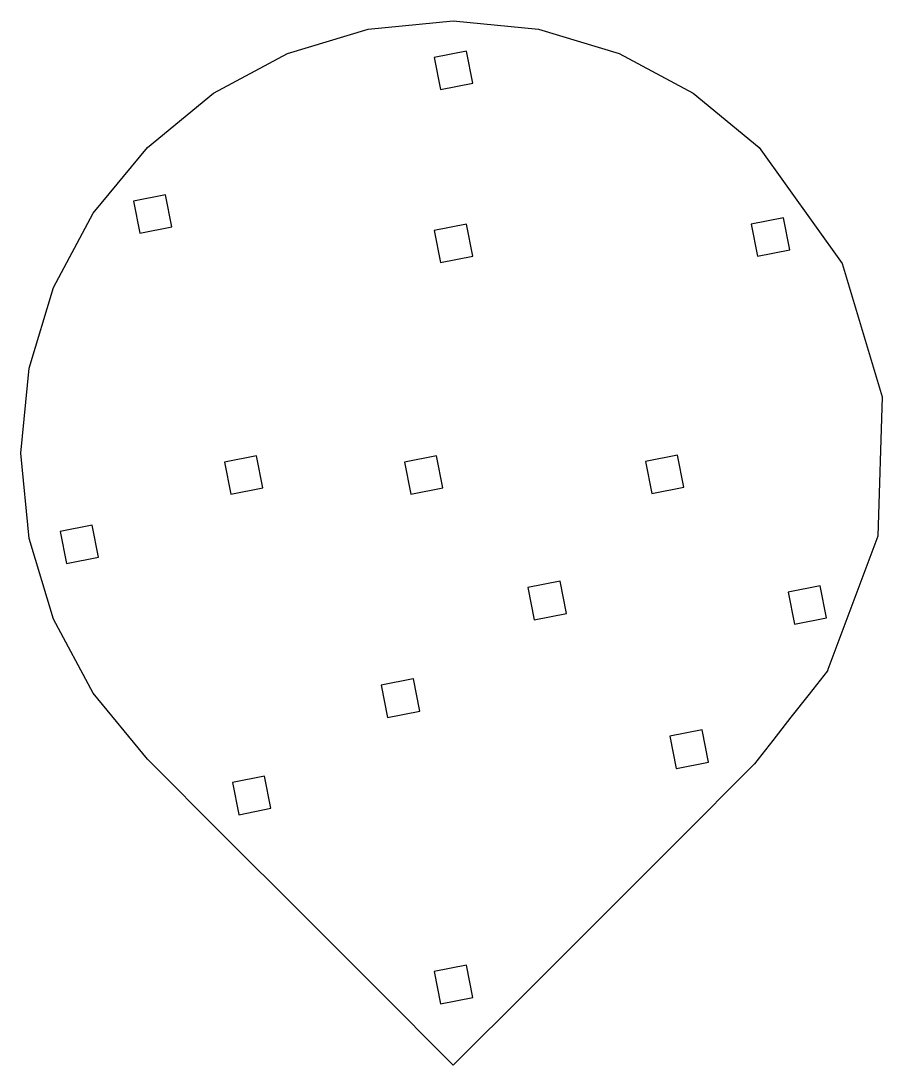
# Model space of a CAD drawing. Extents: x 0 to 2.27, y -2.75 to 0.
import ezdxf

# ---------------------------------------------------------------- set-up
doc = ezdxf.new("R2010")
doc.units = 0
doc.layers.add('LAYER_1', color=7, linetype='CONTINUOUS')

# ---------------------------------------------------------------- blocks, each defined once
blk = doc.blocks.new('BLOCK_2')
at = {"layer": 'LAYER_1', "color": 106}
for points in [[(1.1747, -0.08), (1.0901, -0.0967), (1.1068, -0.1813), (1.1068, -0.1813), (1.1915, -0.1646), (1.1747, -0.08), (1.1747, -0.08), (1.1747, -0.08)], [(0.3814, -0.4585), (0.2968, -0.4752), (0.3135, -0.5599), (0.3136, -0.5599), (0.3982, -0.5432), (0.3815, -0.4585), (0.3814, -0.4585), (0.3814, -0.4585)], [(2.0107, -0.5195), (1.926, -0.5362), (1.9427, -0.6209), (1.9428, -0.6209), (2.0274, -0.6042), (2.0107, -0.5195), (2.0107, -0.5195), (2.0107, -0.5195)], [(1.1747, -0.5357), (1.0901, -0.5524), (1.1068, -0.6371), (1.1068, -0.6371), (1.1915, -0.6204), (1.1747, -0.5357), (1.1747, -0.5357), (1.1747, -0.5357)], [(0.6215, -1.1469), (0.5369, -1.1636), (0.5536, -1.2483), (0.5537, -1.2483), (0.6383, -1.2316), (0.6216, -1.1469), (0.6215, -1.1469), (0.6215, -1.1469)], [(1.096, -1.1469), (1.0113, -1.1636), (1.0281, -1.2483), (1.0281, -1.2483), (1.1127, -1.2316), (1.096, -1.1469), (1.096, -1.1469), (1.096, -1.1469)], [(1.7316, -1.1451), (1.6469, -1.1618), (1.6637, -1.2464), (1.6637, -1.2464), (1.7483, -1.2297), (1.7316, -1.1451), (1.7316, -1.1451), (1.7316, -1.1451)], [(0.1878, -1.3298), (0.1032, -1.3465), (0.1199, -1.4311), (0.1199, -1.4311), (0.2045, -1.4144), (0.1878, -1.3298), (0.1878, -1.3298), (0.1878, -1.3298)], [(1.4218, -1.4779), (1.3371, -1.4946), (1.3539, -1.5792), (1.3539, -1.5793), (1.4385, -1.5625), (1.4218, -1.4779), (1.4218, -1.4779), (1.4218, -1.4779)], [(2.1079, -1.49), (2.0233, -1.5067), (2.04, -1.5913), (2.0401, -1.5914), (2.1247, -1.5747), (2.108, -1.49), (2.1079, -1.49), (2.1079, -1.49)], [(1.0349, -1.7355), (0.9503, -1.7522), (0.967, -1.8368), (0.9671, -1.8368), (1.0517, -1.8201), (1.035, -1.7355), (1.0349, -1.7355), (1.0349, -1.7355)], [(1.7964, -1.87), (1.7117, -1.8867), (1.7284, -1.9713), (1.7285, -1.9713), (1.8131, -1.9546), (1.7964, -1.87), (1.7964, -1.87), (1.7964, -1.87)], [(0.6423, -1.992), (0.5577, -2.0087), (0.5744, -2.0933), (0.5744, -2.0934), (0.6591, -2.0766), (0.6423, -1.992), (0.6423, -1.992), (0.6423, -1.992)], [(1.1747, -2.4905), (1.0901, -2.5072), (1.1068, -2.5919), (1.1068, -2.5919), (1.1915, -2.5752), (1.1747, -2.4905), (1.1747, -2.4905), (1.1747, -2.4905)]]:
    blk.add_lwpolyline(points, dxfattribs=at)

msp = doc.modelspace()

# ---------------------------------------------------------------- linework, layer by layer
at = {"layer": 'LAYER_1', "color": 223}
msp.add_lwpolyline([(0.3336, -1.9471), (0.1907, -1.7732), (0.0861, -1.5775), (0.0219, -1.3649), (0, -1.1404), (0.0219, -0.9159), (0.0861, -0.7033), (0.1907, -0.5075), (0.3336, -0.3336), (0.5076, -0.1907), (0.7033, -0.0861), (0.9159, -0.0219), (1.1404, 0), (1.3649, -0.0219), (1.5775, -0.0861), (1.7732, -0.1907), (1.9471, -0.3336), (2.1655, -0.6398), (2.2712, -0.9916), (2.2601, -1.3586), (2.1284, -1.7109), (2.128, -1.7116), (2.1276, -1.7124), (2.1271, -1.7132), (2.1267, -1.7139), (2.0788, -1.7752), (2.0308, -1.8364), (1.9829, -1.8977), (1.935, -1.959), (1.9342, -1.9598), (1.9335, -1.9606), (1.9327, -1.9615), (1.9319, -1.9623), (1.734, -2.1602), (1.5361, -2.3581), (1.3383, -2.5559), (1.1404, -2.7538), (0.9387, -2.5522), (0.737, -2.3505), (0.5353, -2.1488), (0.3336, -1.9471), (0.3336, -1.9471)], dxfattribs=at)

# ---------------------------------------------------------------- block references
at = {"layer": 'LAYER_1'}
msp.add_blockref('BLOCK_2', (0, 0), dxfattribs=at)

doc.saveas('drawing.dxf')
